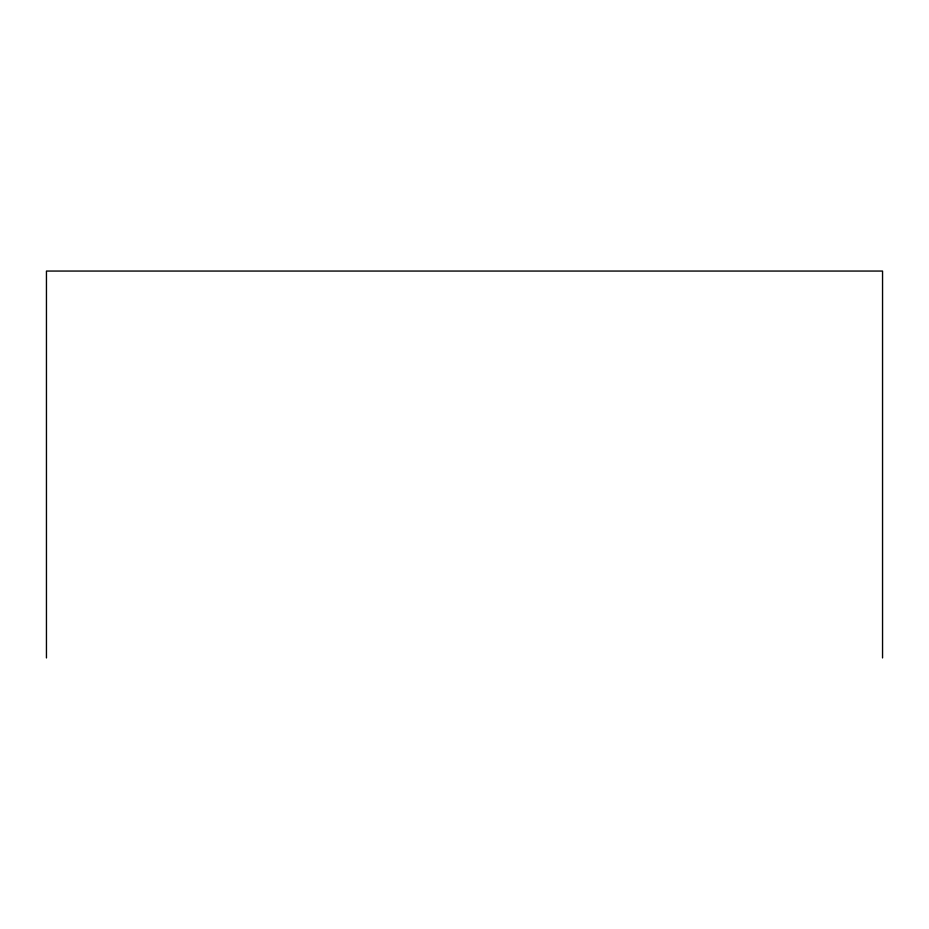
<?xml version="1.0" encoding="UTF-8"?>
<svg xmlns="http://www.w3.org/2000/svg" width="929" height="929" viewBox="0 0 929 929"><rect width="100%" height="100%" fill="white"/><g stroke="black" fill="none" stroke-linecap="round" stroke-linejoin="round"><path stroke-width="1.39" d="M882.55 657.941L882.55 271.059L46.45 271.059L46.45 657.941"/></g></svg>
